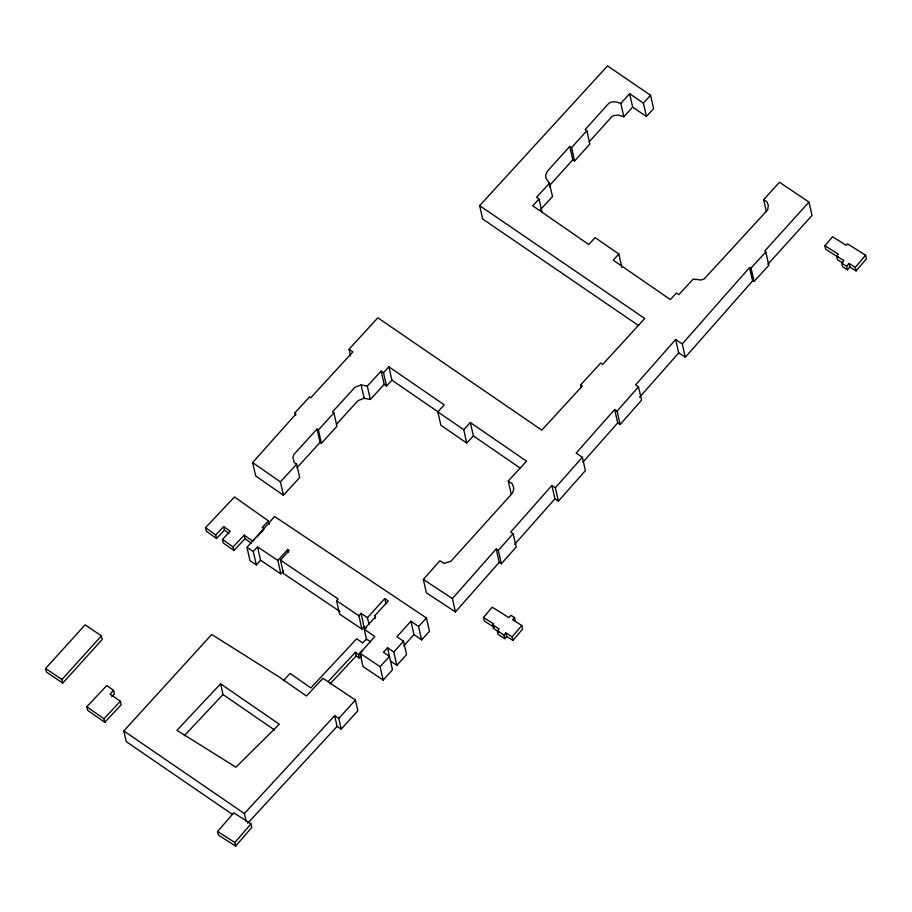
<?xml version="1.0" encoding="UTF-8"?>
<svg xmlns="http://www.w3.org/2000/svg" width="912" height="912" viewBox="0 0 912 912"><rect width="100%" height="100%" fill="white"/><g stroke="black" fill="none" stroke-linecap="round" stroke-linejoin="round"><path stroke-width="1.37" d="M549.309 187.04L550.369 184.669L572.793 159.782L569.761 146.422L547.325 171.308L545.741 174.865L545.9 178.171L549.469 183.255L552.501 196.627L540.463 209.657M498.83 631.799L493.415 628.379L492.605 624.811L493.472 623.774L483.463 617.481L492.218 607.187L508.93 617.675L510.937 615.315L514.528 617.584L515.337 621.14M849.004 263.42L849.813 266.988L847.43 269.815L846.621 266.247L849.004 263.42L855.274 267.376L856.083 270.932L866.4 258.78L865.591 255.212L847.499 243.857L846.245 245.351L832.599 236.767L824.95 245.761L825.759 249.318L838.014 257.002M504.838 638.651L504.028 635.094L505.864 632.928L506.673 636.496L504.838 638.651L498.203 634.501L497.393 630.944L499.115 628.915L492.605 624.811M521.778 625.484L522.587 629.041L512.943 640.441L512.134 636.872L521.778 625.484L512.658 619.761L514.528 617.584M855.274 267.376L865.591 255.212M842.665 262.93L837.455 259.669L836.646 256.101L838.322 254.14L824.95 245.761M847.43 269.815L842.585 266.749L841.776 263.192L843.931 260.672L836.646 256.101M217.592 831.505L233.746 812.82L250.994 823.855L251.803 827.423L235.649 846.097L218.401 835.061L217.592 831.505L234.84 842.528L235.649 846.097M234.84 842.528L250.994 823.855M752.594 280.896L754.087 281.375L751.043 268.014L749.561 267.524L752.594 280.896L685.334 357.253L682.29 343.881L675.644 339.538L635.607 384.932L638.514 386.836L641.546 400.197L620.126 424.502L617.698 422.906L614.665 409.545L576.122 453.139L582.358 457.254L585.401 470.615L558.383 501.133L554.918 498.841L551.885 485.469L510.697 532.027L513.171 533.634L516.203 547.006L501.383 563.764L499.217 562.351L496.185 548.99L452.386 598.557L455.419 611.918L499.217 562.351M620.126 424.502L617.093 411.141L638.514 386.836M682.29 343.881L749.561 267.524M639.574 397.244L678.688 352.898L675.644 339.538M455.419 611.918L426.383 592.834L423.35 579.473L439.915 560.732L443.984 563.399L450.893 561.279L512.088 493.529L513.638 490.006L513.456 486.723L512.054 483.622L508.258 481.023L526.52 461.153L470.341 422.53L463.752 429.7L466.784 443.072L473.374 435.902L470.341 422.53M501.383 563.764L498.34 550.392L513.171 533.634M558.383 501.133L555.351 487.772L582.358 457.254M582.916 462.259L617.698 422.906M514.664 544.339L554.918 498.841M383.496 372.677L388.888 366.818L391.921 380.179L386.54 386.05L383.496 372.677L381.148 371.059L367.297 386.129L361.095 384.921L354.962 387.269L332.492 411.95L333.906 412.897L336.938 426.257L321.423 443.312L318.391 429.951L317.057 429.028L293.926 454.438L292.934 457.072L294.143 462.521L296.639 464.197L299.683 477.557L283.415 495.239L255.668 475.939L252.635 462.566L295.944 413.98L294.975 412.817L309.556 396.902L310.787 397.769L352.898 351.861L349.057 349.193L377.853 317.798L541.831 430.156L582.301 386.004L580.648 384.898L600.655 363.067L602.672 364.447L644.75 318.493L479.655 205.656L607.552 65.903L650.564 95.281L653.596 108.642L646.426 116.485L632.643 107.069L629.611 93.697L620.776 103.398L623.819 116.759L618.359 115.117L613.981 115.493L611.735 116.804L589.106 141.896M383.165 680.09L380.122 666.718L389.447 656.389L383.405 652.285L387.52 647.759L392.491 669.75L383.165 680.09L363.044 666.547L360.012 653.186L374.798 636.553L364.196 629.166L375.641 616.558L374.65 615.896L388.227 600.905L384.773 598.568L367.456 617.686L368.972 624.367M361.027 613.354L364.059 626.715L361.916 629.109L358.883 615.748L361.027 613.354L367.456 617.686M256.329 564.916L253.285 551.555L257.515 546.847L260.547 560.219L256.329 564.916L250.013 560.698L246.981 547.325L274.626 516.523L426.451 617.96L429.484 631.332L421.618 639.905L413.945 634.558L410.913 621.197L396.925 636.747L403.514 641.182L406.547 654.554L396.823 665.35L390.553 661.12M283.598 570.844L280.896 573.842L277.864 560.481L287.747 549.48L289.229 550.46L280.474 560.173L283.507 573.534L339.994 611.53M396.823 665.35L393.79 651.989L403.514 641.182M403.697 645.97L413.945 634.558M586.826 130.701L589.859 144.073L574.594 161.002L571.562 147.63L586.826 130.701L585.128 129.584L608.692 103.444L610.949 102.133L615.326 101.756L620.776 103.398M361.916 629.109L339.595 614.072L336.562 600.712L338.135 598.956L280.474 560.173M45.6 668.485L85.101 624.834L101.426 635.869L102.235 639.437L62.78 683.077L46.409 672.041L45.6 668.485L61.97 679.508L62.78 683.077M61.97 679.508L101.426 635.869M766.399 211.732L763.663 199.705L779.486 182.229L808.967 202.088L812.011 215.46L767.893 264.263M355.406 700.051L357.835 710.744L341.213 729.11L338.785 718.428L355.406 700.051L322.939 678.311L306.455 696.004L278.798 676.75L211.721 634.478L123.827 730.945L126.255 741.638L232.742 814.598M808.967 202.088L764.86 250.891L765.795 252.031L768.839 265.392L754.087 281.375M318.391 429.951L333.906 412.897M296.97 467.799L320.089 442.388L317.057 429.028M336.471 424.297L358.006 400.63L364.139 398.282L370.34 399.502L384.18 384.419L381.148 371.059M623.819 116.759L632.643 107.069M646.426 116.485L643.393 103.113L650.564 95.281M466.784 443.072L440.861 425.243L437.828 411.882L444.258 404.848L388.888 366.818M549.469 183.255L536.495 197.288L539.003 199.021L532.756 205.827L588.764 244.507L595.114 237.622L618.838 254.026L621.87 267.387M421.618 639.905L418.585 626.544L426.451 617.96M283.415 495.239L280.383 481.878L296.639 464.197M246.183 821.552L244.359 813.527L334.647 715.703L338.785 718.428M751.043 268.014L765.795 252.031M247.745 823.183L337.075 726.397L334.647 715.703M618.838 254.026L613.195 260.125L670.366 299.603L676.43 293.037L678.813 294.667L693.245 279.038L701.054 279.995L704.224 278.901L767.63 209.908L768.326 205.325L766.969 201.94L763.663 199.705M283.324 680.751L290.107 673.455L310.867 687.933L356.672 638.776L362.714 642.937L366.419 638.97L370.66 641.923M328.343 681.367L355.372 652.331L358.61 654.622L359.419 658.179L361.312 656.15M330.121 683.886L356.182 655.899L355.372 652.331M358.61 654.622L362.395 650.541M113.601 690.361L110.101 694.078L120.327 701.271L121.136 704.828L104.777 722.327L87.677 710.334L86.868 706.777L106.738 685.539L113.601 690.361L114.41 693.918L111.788 696.711M104.777 722.327L103.968 718.77L120.327 701.271M233.917 550.495L233.107 546.926L244.199 535.162L245.009 538.73L233.917 550.495L223.269 543.005L222.46 539.448L230.223 531.194L223.645 526.577L215.779 534.922L216.589 538.49L224.455 530.146L223.645 526.577M254.722 539.197L252.795 541.238L244.199 535.162M256.648 537.145L263.386 529.986M220.579 683.829L176.939 730.307L235.912 767.22L279.266 724.219L220.579 683.829L223.007 694.522L274.66 730.067M184.213 735.836L223.007 694.522M216.589 538.49L206.34 531.24L205.531 527.672L234.487 496.937L268.402 520.889L269.211 524.446M268.402 520.889L262.223 527.444L264.343 528.96M497.393 630.944L504.028 635.094M494.281 627.331L484.272 621.038L483.463 617.481M849.813 266.988L856.083 270.932M841.776 263.192L846.621 266.247M505.864 632.928L512.134 636.872M506.673 636.496L512.943 640.441M496.185 548.99L498.34 550.392M678.688 352.898L685.334 357.253M337.075 726.397L341.213 729.11M423.35 579.473L452.386 598.557M614.665 409.545L617.093 411.141M551.885 485.469L555.351 487.772M257.515 546.847L277.864 560.481M246.981 547.325L253.285 551.555M260.547 560.219L280.896 573.842M364.059 626.715L366.202 628.163M569.761 146.422L571.562 147.63M572.793 159.782L574.594 161.002M336.562 600.712L358.883 615.748M387.52 647.759L393.79 651.989M360.012 653.186L380.122 666.718M629.611 93.697L643.393 103.113M638.423 325.459L482.687 219.017L479.655 205.656M473.374 435.902L520.193 468.084M391.921 380.179L438.068 411.871M437.828 411.882L463.752 429.7M123.827 730.945L244.359 813.527M384.18 384.419L386.54 386.05M320.089 442.388L321.423 443.312M252.635 462.566L280.383 481.878M410.913 621.197L418.585 626.544M224.455 530.146L228.844 533.224M86.868 706.777L103.968 718.77M222.46 539.448L233.107 546.926M356.182 655.899L359.419 658.179M245.009 538.73L251.45 543.29M205.531 527.672L215.779 534.922M539.003 199.021L542.047 212.382M580.648 384.898L581.263 387.577M508.258 481.023L511.29 494.384M367.297 386.129L370.34 399.502M361.095 384.921L364.139 398.282M349.057 349.193L350.573 355.874M384.773 598.568L385.993 603.915M374.65 615.896L375.254 618.564M364.196 629.166L366.624 639.859M294.975 412.817L295.579 415.484M287.747 549.48L288.352 552.148"/></g></svg>
